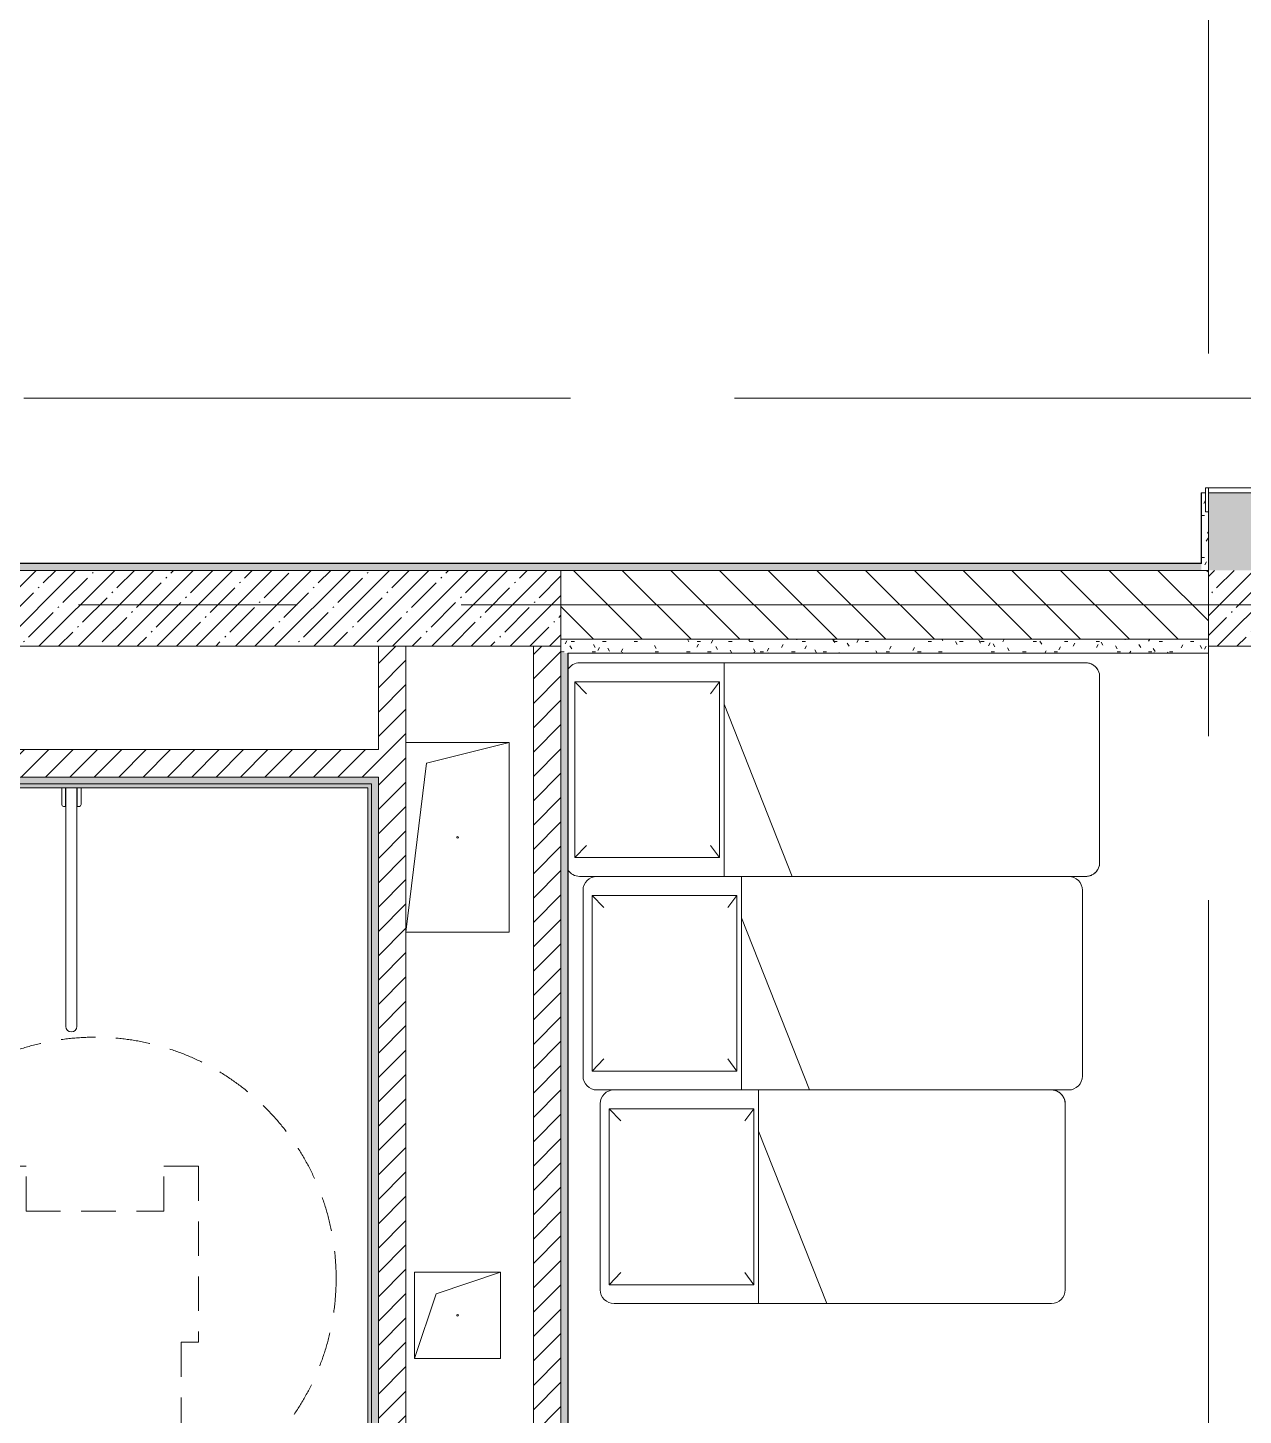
# Model space of a CAD drawing. Header units: millimetres. Extents: x 81609 to 272668, y -8553 to 29000.
# Drawn here: x 117782 to 121311, y 8147 to 12175 of the extents above; entities that cross this region are included whole.
import ezdxf

# ---------------------------------------------------------------- set-up
doc = ezdxf.new("R2010")
doc.units = ezdxf.units.MM
doc.linetypes.add('200_ШТРИХ__ш1_п0_6_', pattern=[160, 100, -60])
doc.linetypes.add('Осевая', pattern=[3175, 635, -476.25, 1587.5, -476.25])
for name, color, linetype, lineweight in [('A-DOOR', 7, 'Continuous', 9), ('A-DOOR-1', 7, 'Continuous', 13), ('A-DOOR-FRAM', 7, 'Continuous', 13), ('A-GENM', 7, 'Continuous', 9), ('A-WALL', 7, 'Continuous', 9), ('I-WALL', 7, 'Continuous', 9), ('P-SANR-FIXT', 7, 'Continuous', 9), ('Оси', 7, 'Continuous', 9), ('Оси-2', 7, 'Осевая', 9)]:
    doc.layers.add(name, color=color, linetype=linetype, lineweight=lineweight)
for name, color, linetype, lineweight, true_color in [('A-WALL-1', 7, 'Continuous', 9, 0x3c3c3c), ('A-WALL-FNSH-1', 7, 'Continuous', 9, 0x3c3c3c), ('I-FURN-1', 7, 'Continuous', 9, 0xf0f0f0), ('I-FURN-2', 7, '200_ШТРИХ__ш1_п0_6_', 9, 0xf0f0f0)]:
    doc.layers.add(name, color=color, linetype=linetype, lineweight=lineweight, true_color=true_color)
pattern_1 = [(45, (0, 0), (-35.35534, 35.35534), [])]
pattern_2 = [(45, (0, 0), (-57.024626, 57.024626), []), (45, (57.025, 0), (-57.024626, 57.024626), [100.806, -20.161, 3.353, -16.808])]
pattern_3 = [(0, (0, 0), (121.92, 30.48), [10.058, -81.382, 10.058, -81.382, -487.68]), (0, (0, 0), (121.92, 30.48), [-182.88, 10.058, -172.822, 10.058, -81.382, -213.36]), (0, (0, 0), (121.92, 30.48), [-457.2, 10.058, -50.902, 10.058, -142.342]), (120, (45.72, 15.24), (-87.356454, 90.345817), [10.058, -81.382, 10.058, -81.382, -487.68]), (120, (45.72, 15.24), (-87.356454, 90.345817), [-182.88, 10.058, -172.822, 10.058, -81.382, -213.36]), (120, (45.72, 15.24), (-87.356454, 90.345817), [-457.2, 10.058, -50.902, 10.058, -142.342]), (240, (60.96, 76.2), (-34.563546, -120.825817), [10.058, -81.382, 10.058, -81.382, -487.68]), (240, (60.96, 76.2), (-34.563546, -120.825817), [-182.88, 10.058, -172.822, 10.058, -81.382, -213.36]), (240, (60.96, 76.2), (-34.563546, -120.825817), [-457.2, 10.058, -50.902, 10.058, -142.342])]

# ---------------------------------------------------------------- blocks, each defined once
blk = doc.blocks.new('110_Дверь_СКБ_2Ст - Д-1_л_Лестничная клетка EIS60 2-32142534-План размещения напольных электротехнических лючков и розеток 2 этажа в осях 23-33')
at = {"layer": 'A-DOOR'}
for centre, radius, start, end in [((662.5, 110), 900, 90, 180), ((-637.5, 110), 400, 360, 90)]:
    blk.add_arc(centre, radius, start, end, dxfattribs=at)
at = {"layer": 'A-DOOR-1'}
for p, q in [((662.5, 1010), (612.5, 1010)), ((612.5, 1010), (612.5, 110)), ((662.5, 110), (662.5, 1010)), ((-637.5, 510), (-637.5, 110)), ((-587.5, 510), (-637.5, 510)), ((-587.5, 110), (-587.5, 510)), ((-637.5, 110), (-587.5, 110)), ((612.5, 110), (662.5, 110))]:
    blk.add_line(p, q, dxfattribs=at)
at = {"layer": 'A-DOOR-FRAM'}
for p, q in [((-672.5, 118), (-742.5, 118)), ((-742.5, 118), (-742.5, 110)), ((-742.5, 110), (-672.5, 110)), ((-637.5, 110), (-687.5, 110)), ((-687.5, 110), (-687.5, 30)), ((-672.5, 110), (-672.5, 118)), ((-637.5, 60), (-637.5, 110)), ((662.5, 110), (662.5, 60)), ((712.5, 110), (662.5, 110)), ((767.5, 118), (697.5, 118)), ((697.5, 118), (697.5, 110)), ((697.5, 110), (767.5, 110)), ((712.5, 30), (712.5, 110)), ((767.5, 110), (767.5, 118)), ((-627.5, 60), (-637.5, 60)), ((-627.5, 30), (-627.5, 60)), ((662.5, 60), (652.5, 60)), ((652.5, 60), (652.5, 30)), ((-687.5, 30), (-627.5, 30)), ((-672.5, 30), (-687.5, 30)), ((-687.5, 30), (-687.5, -110)), ((-672.5, -110), (-672.5, 30)), ((652.5, 30), (712.5, 30)), ((712.5, 30), (697.5, 30)), ((697.5, 30), (697.5, -110)), ((712.5, -110), (712.5, 30)), ((-672.5, -110), (-742.5, -110)), ((-742.5, -110), (-742.5, -118)), ((-742.5, -118), (-672.5, -118)), ((-687.5, -110), (-672.5, -110)), ((-672.5, -118), (-672.5, -110)), ((697.5, -110), (712.5, -110)), ((767.5, -110), (697.5, -110)), ((697.5, -110), (697.5, -118)), ((697.5, -118), (767.5, -118)), ((767.5, -118), (767.5, -110))]:
    blk.add_line(p, q, dxfattribs=at)
blk = doc.blocks.new('FRT_2D_Символ _разворот МГН_1 - D1_4_Символ доступности разворота МГН _360__-18618045-План размещения напольных электротехнических лючков и розеток 2 этажа в осях 23-33')
at = {"layer": 'I-FURN-2'}
for p, q in [((-300, 325.4), (-300, -185.8)), ((-300, 325.4), (-200, 325.4)), ((-200, 195.4), (-200, 325.4)), ((200, 325.4), (300, 325.4)), ((200, 195.4), (200, 325.4)), ((300, 325.4), (300, -185.8)), ((-200, 195.4), (200, 195.4)), ((-300, -185.8), (-250, -185.8)), ((-250, -185.8), (-250, -435.8)), ((300, -185.8), (250, -185.8)), ((250, -185.8), (250, -435.8)), ((-200, -435.8), (-250, -435.8)), ((-200, -435.8), (-200, -645.8)), ((200, -435.8), (250, -435.8)), ((200, -435.8), (200, -645.8)), ((-200, -645.8), (200, -645.8))]:
    blk.add_line(p, q, dxfattribs=at)
blk.add_circle((0, 0), 700, dxfattribs=at)
blk = doc.blocks.new('GM_Отверстие прямоугольное _в плите_ - Отверстие-21985891-План размещения напольных электротехнических лючков и розеток 2 этажа в осях 23-33')
at = {"layer": 'A-GENM'}
for p, q in [((-150, 275), (150, 275)), ((150, 275), (-150, 275)), ((-90, 215), (150, 275)), ((150, 275), (150, -275)), ((150, -275), (150, 275)), ((-150, -275), (-90, 215)), ((150, -275), (-150, -275)), ((-150, -275), (150, -275))]:
    blk.add_line(p, q, dxfattribs=at)
for start, end in [(360, 180), (180, 360)]:
    blk.add_arc((0, 0), 2.5, start, end, dxfattribs=at)
blk = doc.blocks.new('GM_Отверстие прямоугольное _в плите_ - Отверстие-21605184-План размещения напольных электротехнических лючков и розеток 2 этажа в осях 23-33')
at = {"layer": 'A-GENM'}
for p, q in [((-125, -125), (-125, 125)), ((-125, 125), (125, 125)), ((125, 125), (-125, 125)), ((-125, 125), (-125, -125)), ((-62.5, 62.5), (125, 125)), ((125, 125), (125, -125)), ((125, -125), (125, 125)), ((-125, -125), (-62.5, 62.5)), ((125, -125), (-125, -125)), ((-125, -125), (125, -125))]:
    blk.add_line(p, q, dxfattribs=at)
for start, end in [(360, 180), (180, 360)]:
    blk.add_arc((0, 0), 2.5, start, end, dxfattribs=at)
blk = doc.blocks.new('Bed - Small Sizes - 1_118-V63-План размещения напольных электротехнических лючков и розеток 2 этажа в осях 23-33')
at = {"layer": 'I-FURN-1'}
for p, q in [((247.3, 1550), (-292.7, 1550)), ((-292.7, 1550), (247.3, 1550)), ((-332.7, 1510), (-332.7, 460)), ((-332.7, 460), (-332.7, 1510)), ((287.3, 657.7), (287.3, 1510)), ((287.3, 1510), (287.3, 1460)), ((287.3, 1460), (287.3, 657.7)), ((287.3, 657.7), (-212.7, 460)), ((-212.7, 460), (287.3, 657.7)), ((-212.7, 460), (287.3, 657.7)), ((287.3, 460), (287.3, 657.7)), ((287.3, 657.7), (287.3, 510)), ((287.3, 510), (287.3, 657.7)), ((287.3, 657.7), (287.3, 510)), ((287.3, 510), (287.3, 460)), ((287.3, 90), (287.3, 510)), ((287.3, 510), (287.3, 90)), ((-212.7, 460), (-332.7, 460)), ((-332.7, 460), (-332.7, 40)), ((-332.7, 40), (-332.7, 460)), ((-332.7, 460), (-212.7, 460)), ((-332.7, 460), (-332.7, 40)), ((-332.7, 40), (-332.7, 460)), ((-332.7, 460), (-212.7, 460)), ((-277.5, 446.2), (-242.7, 420)), ((-277.5, 26.2), (-277.5, 446.2)), ((-277.5, 446.2), (232.5, 446.2)), ((-277.5, 446.2), (232.5, 446.2)), ((-277.5, 26.2), (-277.5, 446.2)), ((287.3, 460), (-212.7, 460)), ((-212.7, 460), (287.3, 460)), ((-212.7, 460), (287.3, 460)), ((287.3, 460), (-212.7, 460)), ((-212.7, 460), (287.3, 460)), ((232.5, 446.2), (197.3, 420)), ((232.5, 446.2), (232.5, 26.2)), ((232.5, 446.2), (232.5, 26.2)), ((287.3, 40), (287.3, 460)), ((287.3, 460), (287.3, 90)), ((287.3, 90), (287.3, 40)), ((287.3, 40), (287.3, 90)), ((287.3, 90), (287.3, 40)), ((-277.5, 26.2), (-242.7, 60)), ((232.5, 26.2), (197.3, 60)), ((232.5, 26.2), (-277.5, 26.2)), ((213.4, 26.2), (-277.5, 26.2)), ((232.5, 26.2), (214.3, 26.2))]:
    blk.add_line(p, q, dxfattribs=at)
for centre, start, end in [((-292.7, 1510), 90, 180), ((-292.7, 1510), 135, 150), ((-292.7, 1510), 120, 135), ((-292.7, 1510), 105, 120), ((-292.7, 1510), 90, 105), ((247.3, 1510), 360, 90), ((247.3, 1510), 75, 90), ((247.3, 1510), 60, 75), ((247.3, 1510), 45, 60), ((247.3, 1510), 30, 45), ((-292.7, 1510), 150, 180), ((247.3, 1510), 15, 30), ((247.3, 1510), 0, 15), ((-292.7, 40), 180, 238.8621), ((-292.7, 40), 180, 238.8621), ((-292.7, 40), 180, 238.8621), ((-292.7, 40), 180, 238.8621), ((247.3, 40), 301.1379, 360), ((247.3, 40), 301.1379, 0), ((247.3, 40), 301.1379, 360), ((247.3, 40), 301.1379, 360)]:
    blk.add_arc(centre, 40, start, end, dxfattribs=at)
blk = doc.blocks.new('Bed - Small Sizes - Single 5-V64-План размещения напольных электротехнических лючков и розеток 2 этажа в осях 23-33')
at = {"layer": 'I-FURN-1'}
for p, q in [((-332.7, 1410), (-332.7, 607.7)), ((-332.7, 607.7), (-332.7, 1410)), ((247.3, 1450), (-292.7, 1450)), ((-292.7, 1450), (247.3, 1450)), ((287.3, 657.7), (287.3, 1410)), ((287.3, 1410), (287.3, 1360)), ((287.3, 1360), (287.3, 657.7)), ((287.3, 657.7), (-212.7, 460)), ((-212.7, 460), (287.3, 657.7)), ((-212.7, 460), (287.3, 657.7)), ((287.3, 460), (287.3, 657.7)), ((287.3, 657.7), (287.3, 510)), ((287.3, 510), (287.3, 657.7)), ((287.3, 657.7), (287.3, 510)), ((-332.7, 607.7), (-332.7, 460)), ((-332.7, 460), (-332.7, 607.7)), ((287.3, 510), (287.3, 460)), ((287.3, 90), (287.3, 510)), ((287.3, 510), (287.3, 90)), ((-212.7, 460), (-332.7, 460)), ((-332.7, 460), (-332.7, 410)), ((-332.7, 40), (-332.7, 460)), ((-332.7, 460), (-212.7, 460)), ((-332.7, 460), (-332.7, 40)), ((-332.7, 40), (-332.7, 460)), ((-332.7, 460), (-212.7, 460)), ((-277.5, 446.2), (-242.7, 420)), ((-277.5, 26.2), (-277.5, 446.2)), ((-277.5, 446.2), (232.5, 446.2)), ((-277.5, 446.2), (232.5, 446.2)), ((-277.5, 26.2), (-277.5, 446.2)), ((287.3, 460), (-212.7, 460)), ((-212.7, 460), (287.3, 460)), ((-212.7, 460), (287.3, 460)), ((287.3, 460), (-212.7, 460)), ((-212.7, 460), (287.3, 460)), ((232.5, 446.2), (197.3, 420)), ((232.5, 446.2), (232.5, 26.2)), ((232.5, 446.2), (232.5, 26.2)), ((287.3, 40), (287.3, 460)), ((287.3, 460), (287.3, 90)), ((-332.7, 410), (-332.7, 40)), ((287.3, 90), (287.3, 40)), ((287.3, 40), (287.3, 90)), ((287.3, 90), (287.3, 40)), ((-277.5, 26.2), (-242.7, 60)), ((232.5, 26.2), (197.3, 60)), ((-292.7, 0), (247.3, 0)), ((247.3, 0), (-292.7, 0)), ((232.5, 26.2), (-277.5, 26.2)), ((232.5, 26.2), (-277.5, 26.2)), ((-292.7, 0), (247.3, 0)), ((247.3, 0), (-292.7, 0))]:
    blk.add_line(p, q, dxfattribs=at)
for centre, start, end in [((-292.7, 1410), 90, 180), ((-292.7, 1410), 90, 180), ((247.3, 1410), 360, 90), ((247.3, 1410), 0, 90), ((-292.7, 40), 180, 270), ((-292.7, 40), 180, 270), ((-292.7, 40), 180, 270), ((-292.7, 40), 180, 270), ((247.3, 40), 270, 360), ((247.3, 40), 270, 0), ((247.3, 40), 270, 360), ((247.3, 40), 270, 360)]:
    blk.add_arc(centre, 40, start, end, dxfattribs=at)
blk = doc.blocks.new('Bed - Small Sizes - Single 6-V65-План размещения напольных электротехнических лючков и розеток 2 этажа в осях 23-33')
at = {"layer": 'I-FURN-1'}
for p, q in [((247.3, 1350), (-292.7, 1350)), ((-292.7, 1350), (247.3, 1350)), ((-332.7, 1310), (-332.7, 607.7)), ((-332.7, 607.7), (-332.7, 1310)), ((287.3, 657.7), (287.3, 1310)), ((287.3, 1310), (287.3, 657.7)), ((287.3, 657.7), (-212.7, 460)), ((-212.7, 460), (287.3, 657.7)), ((-212.7, 460), (287.3, 657.7)), ((287.3, 460), (287.3, 657.7)), ((287.3, 657.7), (287.3, 460)), ((287.3, 40), (287.3, 657.7)), ((287.3, 657.7), (287.3, 40)), ((-332.7, 607.7), (-332.7, 460)), ((-332.7, 460), (-332.7, 607.7)), ((-212.7, 460), (-332.7, 460)), ((-332.7, 460), (-332.7, 410)), ((-332.7, 40), (-332.7, 460)), ((-332.7, 460), (-212.7, 460)), ((-332.7, 460), (-332.7, 40)), ((-332.7, 40), (-332.7, 460)), ((-332.7, 460), (-212.7, 460)), ((-277.5, 446.2), (-242.7, 420)), ((-277.5, 26.2), (-277.5, 446.2)), ((-277.5, 446.2), (232.5, 446.2)), ((-277.5, 446.2), (232.5, 446.2)), ((-277.5, 26.2), (-277.5, 446.2)), ((287.3, 460), (-212.7, 460)), ((-212.7, 460), (287.3, 460)), ((-212.7, 460), (287.3, 460)), ((287.3, 460), (-212.7, 460)), ((-212.7, 460), (287.3, 460)), ((232.5, 446.2), (197.3, 420)), ((232.5, 446.2), (232.5, 26.2)), ((232.5, 446.2), (232.5, 26.2)), ((287.3, 40), (287.3, 460)), ((287.3, 460), (287.3, 40)), ((-332.7, 410), (-332.7, 40)), ((-277.5, 26.2), (-242.7, 60)), ((232.5, 26.2), (197.3, 60)), ((-292.7, 0), (247.3, 0)), ((247.3, 0), (-292.7, 0)), ((232.5, 26.2), (-277.5, 26.2)), ((232.5, 26.2), (-277.5, 26.2)), ((-292.7, 0), (247.3, 0)), ((247.3, 0), (-292.7, 0))]:
    blk.add_line(p, q, dxfattribs=at)
for centre, start, end in [((-292.7, 1310), 90, 180), ((-292.7, 1310), 151.2264, 180), ((-292.7, 1310), 150, 151.2264), ((-292.7, 1310), 90, 150), ((247.3, 1310), 360, 90), ((247.3, 1310), 360, 90), ((-292.7, 40), 180, 270), ((-292.7, 40), 180, 270), ((-292.7, 40), 180, 270), ((-292.7, 40), 180, 270), ((247.3, 40), 270, 360), ((247.3, 40), 270, 0), ((247.3, 40), 270, 360), ((247.3, 40), 270, 360)]:
    blk.add_arc(centre, 40, start, end, dxfattribs=at)
blk = doc.blocks.new('132_МГН_Поручень для унитаза_тип откидной - ПР 1Р-18611699-План размещения напольных электротехнических лючков и розеток 2 этажа в осях 23-33')
at = {"layer": 'A-GENM'}
for p, q in [((-16, 722), (-16, 29.1)), ((16, 29.1), (16, 722)), ((-23.2, 83), (-17, 83)), ((-17, 83), (-17, 29.1)), ((17, 83), (23.2, 83)), ((17, 29.1), (17, 83)), ((-28.2, 29.1), (-28.2, 78)), ((28.2, 78), (28.2, 29.1))]:
    blk.add_line(p, q, dxfattribs=at)
for centre, radius, start, end in [((0, 722), 16, 90, 180), ((0, 722), 16, 0, 90), ((-23.2, 78), 5, 90, 180), ((23.2, 78), 5, 0, 90)]:
    blk.add_arc(centre, radius, start, end, dxfattribs=at)

msp = doc.modelspace()

# ---------------------------------------------------------------- hatches: boundary and pattern name
at = {"layer": 'I-WALL'}
h = msp.add_hatch(dxfattribs=at)
h.set_pattern_fill('FP_2', color=256, style=0, pattern_type=2)
h.set_pattern_definition(pattern_2)
h.paths.add_polyline_path([(121420.6, 10600), (121430, 10600), (121430, 10825), (121210, 10825), (121210, 10600)])
h.paths.add_polyline_path([(121210, 12225), (121430, 12225), (121430, 13400), (121210, 13400), (121210, 12280)])
h.paths.add_polyline_path([(121210, 13900), (121430, 13900), (121430, 18600), (121210, 18600), (121210, 13920)])
h = msp.add_hatch(dxfattribs=at)
h.set_pattern_fill('FP_41', color=256, style=0, pattern_type=2)
h.set_pattern_definition(pattern_3)
h.paths.add_polyline_path([(121210, 10600), (121210, 10770), (121202, 10770), (121202, 10825), (121190, 10825), (121190, 10600)])
h.paths.add_polyline_path([(121190, 12225), (121202, 12225), (121202, 12280), (121210, 12280), (121210, 12430), (121190, 12430), (121190, 12393.8)])
h = msp.add_hatch(dxfattribs=at)
h.set_pattern_fill('FP_41', color=256, style=0, pattern_type=2)
h.set_pattern_definition(pattern_3)
h.paths.add_polyline_path([(120773.4, 10600), (121190, 10600), (121189, 10620), (111180, 10620), (111180, 10608), (111210, 10608), (111210, 10600), (119330, 10600)])
h.paths.add_polyline_path([(110200, 10600), (110200, 10608), (110230, 10608), (110230, 10620), (109105, 10620), (109105, 10608), (109160, 10608), (109160, 10600)])
h.paths.add_polyline_path([(107130, 10600), (107650, 10600), (107650, 10608), (107705, 10608), (107705, 10620), (105095, 10620), (105095, 10608), (105125, 10608), (105125, 10600), (105240.4, 10600)])
h.paths.add_polyline_path([(102651.5, 10600), (103615, 10600), (103615, 10608), (103645, 10608), (103645, 10620), (100809, 10620), (100809, 10600), (102004.3, 10600)])
h = msp.add_hatch(dxfattribs=at)
h.set_pattern_fill('FP_4', color=256, style=0, pattern_type=2)
h.set_pattern_definition([(135, (0, 0), (-70.71068, -70.71068), [])])
h.paths.add_polyline_path([(120773.4, 10400), (121210, 10400), (121210, 10600), (119330, 10600), (119330, 10400)])
h.paths.add_polyline_path([(111930, 10400), (111930, 10600), (111180, 10600), (111180, 10400), (111210, 10400)])
h.paths.add_polyline_path([(109105, 10400), (110230, 10400), (110230, 10600), (109105, 10600), (109105, 10520)])
h.paths.add_polyline_path([(107650, 10400), (107705, 10400), (107705, 10600), (107350, 10600), (107350, 10400)])
h = msp.add_hatch(dxfattribs=at)
h.set_pattern_fill('FP_2', color=256, style=0, pattern_type=2)
h.set_pattern_definition(pattern_2)
h.paths.add_polyline_path([(119250, 10380), (119330, 10380), (119330, 10600), (111930, 10600), (111930, 10380), (118184.5, 10380)])
h = msp.add_hatch(dxfattribs=at)
h.set_pattern_fill('FP_2', color=256, style=0, pattern_type=2)
h.set_pattern_definition(pattern_2)
h.paths.add_polyline_path([(125080, 10380), (125080, 10600), (124405, 10600), (124405, 10380), (124880, 10380)])
h.paths.add_polyline_path([(123005, 10380), (123005, 10600), (121210, 10600), (121210, 10380), (122950, 10380)])
h = msp.add_hatch(dxfattribs=at)
h.set_pattern_fill('FP_41', color=256, style=0, pattern_type=2)
h.set_pattern_definition(pattern_3)
h.paths.add_polyline_path([(121210, 10360), (121210, 10400), (119330, 10400), (119330, 10360), (120773.4, 10360)])
h = msp.add_hatch(dxfattribs=at)
h.set_pattern_fill('FP_5', color=256, style=0, pattern_type=2)
h.set_pattern_definition(pattern_1)
h.paths.add_polyline_path([(118831.7, 5400), (118880, 5400), (118880, 10380), (118800, 10380), (118800, 5400)])
h = msp.add_hatch(dxfattribs=at)
h.set_pattern_fill('FP_5', color=256, style=0, pattern_type=2)
h.set_pattern_definition(pattern_1)
h.paths.add_polyline_path([(119330, 5400), (119330, 10380), (119250, 10380), (119250, 5400)])
h = msp.add_hatch(dxfattribs=at)
h.set_pattern_fill('FP_41', color=256, style=0, pattern_type=2)
h.set_pattern_definition(pattern_3)
h.paths.add_polyline_path([(119330, 5159), (119351, 5160), (119350, 10360), (119330, 10360), (119330, 5160)])
h = msp.add_hatch(dxfattribs=at)
h.set_pattern_fill('FP_5', color=256, style=0, pattern_type=2)
h.set_pattern_definition(pattern_1)
h.paths.add_polyline_path([(118800, 10000), (118800, 10080), (112010, 10080), (112010, 10000), (118184.5, 10000)])
h = msp.add_hatch(dxfattribs=at)
h.set_pattern_fill('FP_41', color=256, style=0, pattern_type=2)
h.set_pattern_definition(pattern_3)
h.paths.add_polyline_path([(118780, 9980), (118800, 9980), (118800, 10000), (112010, 10000), (112010, 9980), (118184.5, 9980)])
for points in [[(118769, 9969), (118780, 9969), (118780, 9980), (112030, 9980), (112030, 9969), (118184.5, 9969)], [(118780, 5431), (118780, 9969), (118769, 9969), (118769, 5431)]]:
    msp.add_hatch(color=256, dxfattribs=at).paths.add_polyline_path(points)
h = msp.add_hatch(dxfattribs=at)
h.set_pattern_fill('FP_41', color=256, style=0, pattern_type=2)
h.set_pattern_definition(pattern_3)
h.paths.add_polyline_path([(118800, 5420), (118800, 9980), (118780, 9980), (118780, 5420)])

# ---------------------------------------------------------------- linework, layer by layer
at = {"layer": 'A-WALL'}
for p, q in [((121190, 10825), (121190, 10620)), ((121210, 10770), (121210, 10360)), ((121190, 10620), (111180, 10620)), ((119330, 10400), (121210, 10400)), ((119250, 10380), (119330, 10380)), ((119350, 5186), (119350, 10360)), ((119350, 10359.5), (119350, 5186)), ((118800, 5400), (118800, 10000)), ((112030, 9980), (118780, 9980))]:
    msp.add_line(p, q, dxfattribs=at)
at = {"layer": 'A-WALL-1'}
for p, q in [((121202, 10825), (121190, 10825)), ((121210, 10600), (111210, 10600)), ((119330, 5400), (119330, 10600)), ((111930, 10380), (119250, 10380)), ((118800, 10380), (118800, 10080)), ((118880, 5400), (118880, 10380)), ((119250, 10380), (119250, 5400)), ((119330, 10360), (119330, 2980)), ((119350, 10360), (121210, 10360)), ((121210, 10380), (122950, 10380)), ((118800, 10080), (112010, 10080)), ((112010, 10000), (118800, 10000)), ((118780, 9980), (118780, 5420))]:
    msp.add_line(p, q, dxfattribs=at)
at = {"layer": 'A-WALL-FNSH-1'}
for p, q in [((121190, 10825), (121189, 10825)), ((121189, 10825), (121189, 10621)), ((121189, 10621), (117531.6, 10621)), ((119351, 10359.5), (119350, 10359.5)), ((119351, 5180), (119351, 10359.5)), ((112041, 9969), (118769, 9969)), ((118769, 9969), (118769, 5431))]:
    msp.add_line(p, q, dxfattribs=at)
at = {"layer": 'Оси'}
for p, q in [((120319, 11100), (122819, 11100)), ((120319, 10500), (122819, 10500))]:
    msp.add_line(p, q, dxfattribs=at)
at = {"layer": 'Оси-2'}
for p, q in [((121210, 593.7), (121210, 19415.1)), ((84909.3, 11100), (120319, 11100)), ((86179.3, 10500), (120319, 10500))]:
    msp.add_line(p, q, dxfattribs=at)

# ---------------------------------------------------------------- block references
at = {"layer": 'A-DOOR', "rotation": 269.9999999999999}
msp.add_blockref('110_Дверь_СКБ_2Ст - Д-1_л_Лестничная клетка EIS60 2-32142534-План размещения напольных электротехнических лючков и розеток 2 этажа в осях 23-33', (121320, 11537.5), dxfattribs=at)
at = {"layer": 'A-GENM'}
for name, p in [('GM_Отверстие прямоугольное _в плите_ - Отверстие-21985891-План размещения напольных электротехнических лючков и розеток 2 этажа в осях 23-33', (119030, 9825)), ('GM_Отверстие прямоугольное _в плите_ - Отверстие-21605184-План размещения напольных электротехнических лючков и розеток 2 этажа в осях 23-33', (119030, 8437.5))]:
    msp.add_blockref(name, p, dxfattribs=at)
at = {"layer": 'I-FURN-1', "rotation": 269.9999999999999}
for name, p in [('Bed - Small Sizes - 1_118-V63-План размещения напольных электротехнических лючков и розеток 2 этажа в осях 23-33', (119344.2, 9999)), ('Bed - Small Sizes - Single 5-V64-План размещения напольных электротехнических лючков и розеток 2 этажа в осях 23-33', (119394.2, 9379)), ('Bed - Small Sizes - Single 6-V65-План размещения напольных электротехнических лючков и розеток 2 этажа в осях 23-33', (119444.2, 8759))]:
    msp.add_blockref(name, p, dxfattribs=at)
at = {"layer": 'I-FURN-1'}
msp.add_blockref('FRT_2D_Символ _разворот МГН_1 - D1_4_Символ доступности разворота МГН _360__-18618045-План размещения напольных электротехнических лючков и розеток 2 этажа в осях 23-33', (117977.3, 8544.9), dxfattribs=at)
at = {"layer": 'P-SANR-FIXT', "rotation": 180}
msp.add_blockref('132_МГН_Поручень для унитаза_тип откидной - ПР 1Р-18611699-План размещения напольных электротехнических лючков и розеток 2 этажа в осях 23-33', (117908.6, 9998.1), dxfattribs=at)

doc.saveas('drawing.dxf')
